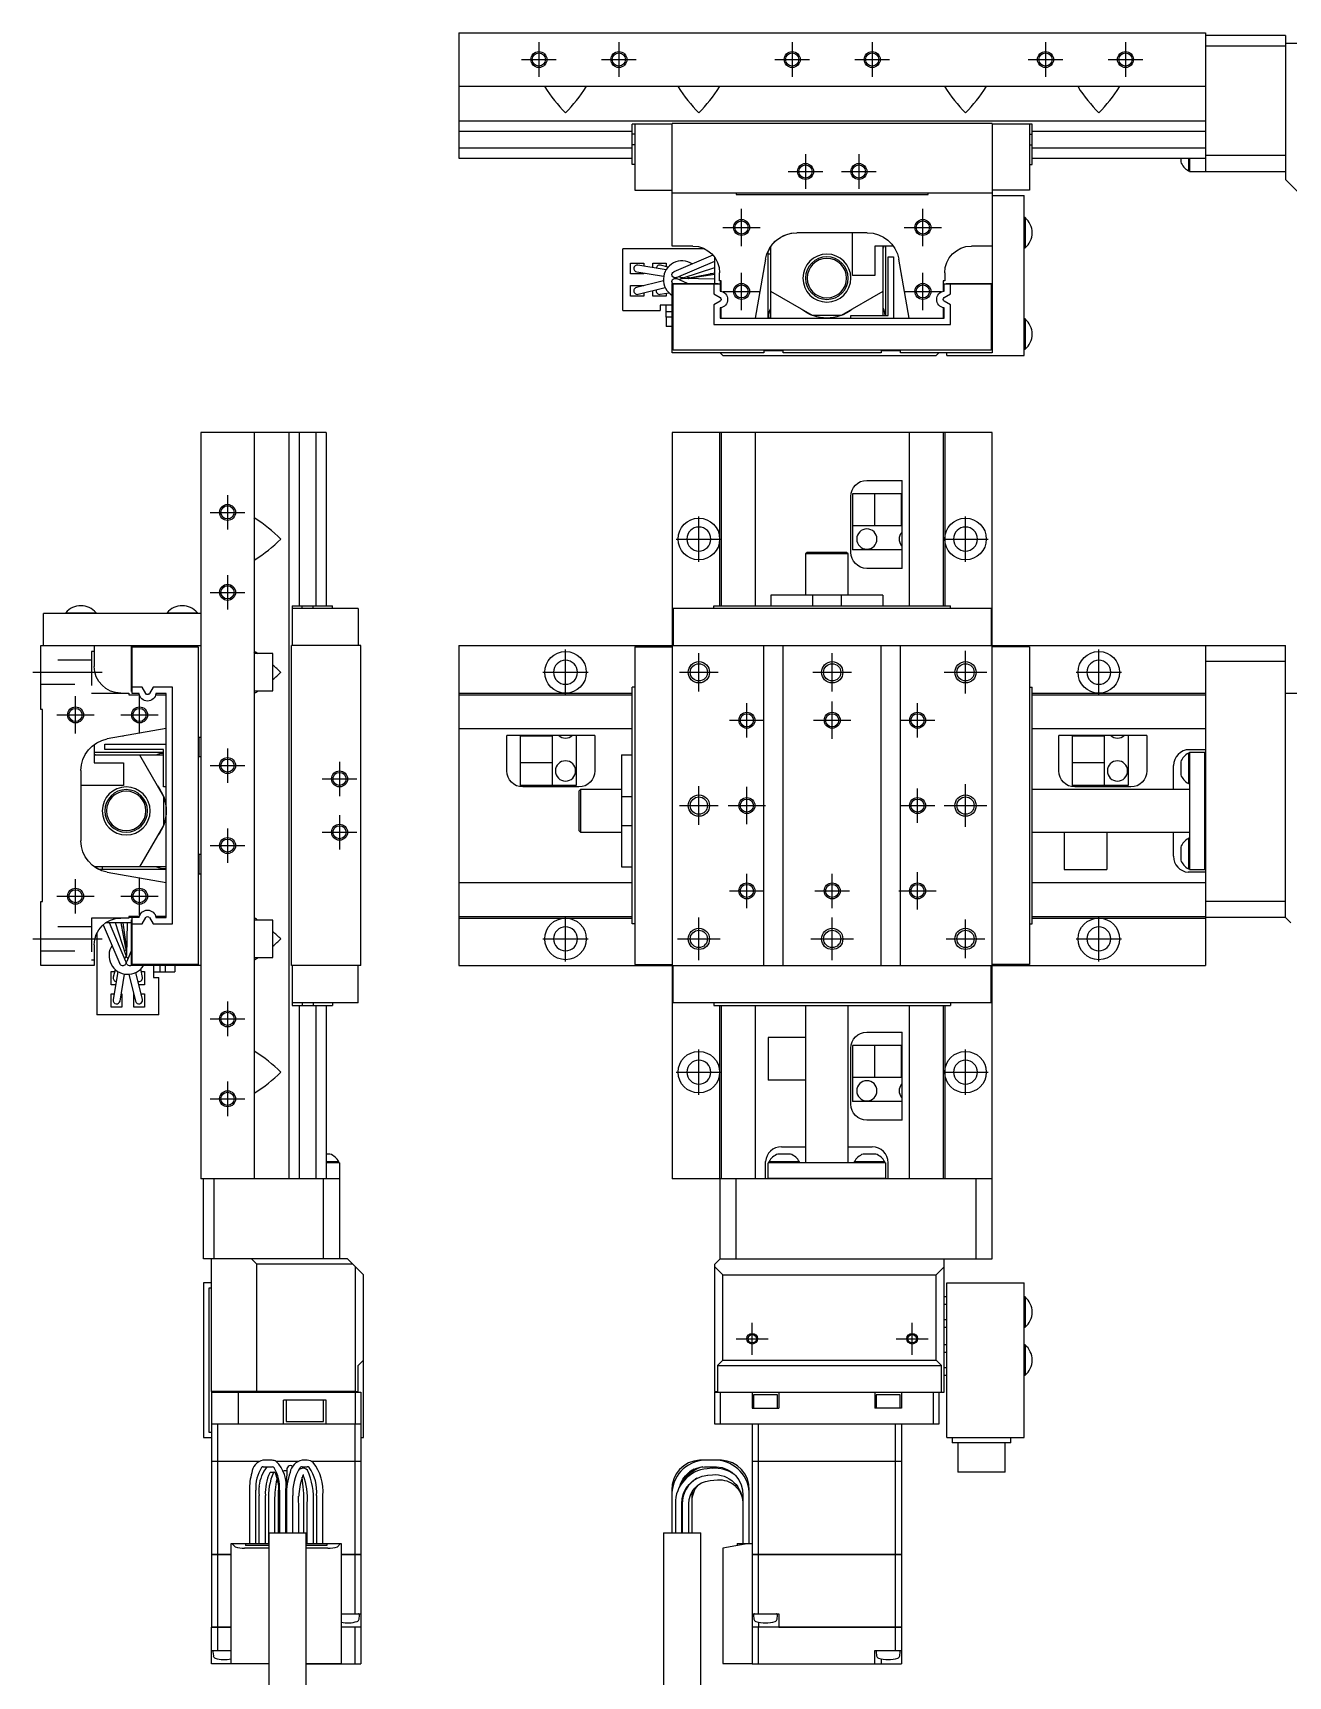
# Model space of a CAD drawing. Extents: x -2 to 767, y -8 to 458.
# Drawn here: x -1.5 to 233.9, y 149.5 to 457.8 of the extents above; entities that cross this region are included whole.
import ezdxf

# ---------------------------------------------------------------- set-up
doc = ezdxf.new("R2010")
doc.units = 0
doc.header["$LTSCALE"] = 0.5
doc.linetypes.add('CENTER', pattern=[50.8, 31.75, -6.35, 6.35, -6.35])
doc.linetypes.add('DASHED', pattern=[19.05, 12.7, -6.35])
for name, color, linetype in [('MSM_CENTER', 1, 'CENTER'), ('MSM_CONTINUOUS', 7, 'CONTINUOUS'), ('MSM_DASHED', 4, 'DASHED'), ('MSM_NARROW', 5, 'CONTINUOUS')]:
    doc.layers.add(name, color=color, linetype=linetype)

msp = doc.modelspace()

# ---------------------------------------------------------------- linework, layer by layer
at = {"layer": 'MSM_CENTER'}
for p, q in [((93.38, 455.99), (93.38, 449.53)), ((108.38, 455.99), (108.38, 449.53)), ((140.88, 455.99), (140.88, 449.53)), ((155.88, 455.99), (155.88, 449.53)), ((188.38, 455.99), (188.38, 449.53)), ((203.38, 455.99), (203.38, 449.53)), ((90.15, 452.76), (96.6, 452.76)), ((105.15, 452.76), (111.6, 452.76)), ((137.65, 452.76), (144.1, 452.76)), ((152.65, 452.76), (159.1, 452.76)), ((185.15, 452.76), (191.6, 452.76)), ((200.15, 452.76), (206.6, 452.76)), ((143.38, 434.99), (143.38, 428.53)), ((153.38, 434.99), (153.38, 428.53)), ((140.15, 431.76), (146.6, 431.76)), ((150.15, 431.76), (156.6, 431.76)), ((131.38, 417.76), (131.38, 424.76)), ((165.38, 417.76), (165.38, 424.76)), ((127.88, 421.26), (134.88, 421.26)), ((161.88, 421.26), (168.88, 421.26)), ((131.38, 405.76), (131.38, 412.76)), ((165.38, 405.76), (165.38, 412.76)), ((127.88, 409.26), (134.88, 409.26)), ((161.88, 409.26), (168.88, 409.26)), ((35, 371.05), (35, 364.59)), ((31.77, 367.82), (38.23, 367.82)), ((123.38, 358.57), (123.38, 367.07)), ((173.38, 358.57), (173.38, 367.07)), ((119.13, 362.82), (127.63, 362.82)), ((169.13, 362.82), (177.63, 362.82)), ((35, 356.05), (35, 349.59)), ((31.77, 352.82), (38.23, 352.82)), ((98.38, 333.57), (98.38, 342.07)), ((123.38, 334.2), (123.38, 341.44)), ((148.38, 334.2), (148.38, 341.44)), ((173.38, 333.82), (173.38, 341.82)), ((198.38, 333.57), (198.38, 342.07)), ((-1.5, 337.82), (11.5, 337.82)), ((94.13, 337.82), (102.63, 337.82)), ((119.75, 337.82), (127, 337.82)), ((144.75, 337.82), (152, 337.82)), ((169.38, 337.82), (177.38, 337.82)), ((194.13, 337.82), (202.63, 337.82)), ((6.5, 326.32), (6.5, 333.32)), ((18.5, 326.32), (18.5, 333.32)), ((3, 329.82), (10, 329.82)), ((15, 329.82), (22, 329.82)), ((132.38, 325.59), (132.38, 332.05)), ((148.38, 325.32), (148.38, 332.32)), ((164.38, 325.59), (164.38, 332.05)), ((129.15, 328.82), (135.6, 328.82)), ((144.88, 328.82), (151.88, 328.82)), ((161.15, 328.82), (167.6, 328.82)), ((35, 323.55), (35, 317.09)), ((56, 321.05), (56, 314.59)), ((31.77, 320.32), (38.23, 320.32)), ((52.77, 317.82), (59.23, 317.82)), ((123.38, 309.2), (123.38, 316.44)), ((132.38, 309.32), (132.38, 316.32)), ((164.38, 309.59), (164.38, 316.05)), ((173.38, 308.82), (173.38, 316.82)), ((119.75, 312.82), (127, 312.82)), ((128.88, 312.82), (135.88, 312.82)), ((161.15, 312.82), (167.6, 312.82)), ((169.38, 312.82), (177.38, 312.82)), ((35, 308.55), (35, 302.09)), ((56, 311.05), (56, 304.59)), ((31.77, 305.32), (38.23, 305.32)), ((52.77, 307.82), (59.23, 307.82)), ((6.5, 292.59), (6.5, 299.05)), ((18.5, 292.32), (18.5, 299.32)), ((132.38, 293.59), (132.38, 300.05)), ((148.38, 293.59), (148.38, 300.05)), ((164.38, 293.32), (164.38, 300.32)), ((129.15, 296.82), (135.6, 296.82)), ((145.15, 296.82), (151.6, 296.82)), ((160.88, 296.82), (167.88, 296.82)), ((3, 295.82), (10, 295.82)), ((15, 295.82), (22, 295.82)), ((98.38, 283.57), (98.38, 292.07)), ((123.38, 283.82), (123.38, 291.82)), ((148.38, 283.82), (148.38, 291.82)), ((173.38, 284.2), (173.38, 291.44)), ((198.38, 283.57), (198.38, 292.07)), ((-1.5, 287.82), (11.5, 287.82)), ((94.13, 287.82), (102.63, 287.82)), ((119.38, 287.82), (127.38, 287.82)), ((144.38, 287.82), (152.38, 287.82)), ((169.75, 287.82), (177, 287.82)), ((194.13, 287.82), (202.63, 287.82)), ((35, 276.05), (35, 269.59)), ((31.77, 272.82), (38.23, 272.82)), ((123.38, 258.57), (123.38, 267.07)), ((173.38, 258.57), (173.38, 267.07)), ((119.13, 262.82), (127.63, 262.82)), ((169.13, 262.82), (177.63, 262.82)), ((35, 261.05), (35, 254.59)), ((31.77, 257.82), (38.23, 257.82)), ((133.38, 209.82), (133.38, 215.82)), ((163.38, 209.82), (163.38, 215.82)), ((130.38, 212.82), (136.38, 212.82)), ((160.38, 212.82), (166.38, 212.82))]:
    msp.add_line(p, q, dxfattribs=at)
at = {"layer": 'MSM_CONTINUOUS'}
for p, q in [((78.38, 457.76), (218.38, 457.76)), ((78.38, 457.76), (78.38, 434.26)), ((218.38, 457.76), (218.38, 431.76)), ((233.38, 457.26), (218.38, 457.26)), ((233.38, 457.26), (233.38, 430.26)), ((233.38, 455.26), (218.38, 455.26)), ((237.88, 455.76), (233.38, 455.76)), ((78.38, 447.76), (218.38, 447.76)), ((94.63, 447.76), (94.48, 447.63)), ((102.12, 447.76), (102.28, 447.63)), ((119.63, 447.76), (119.48, 447.63)), ((127.12, 447.76), (127.28, 447.63)), ((169.63, 447.76), (169.48, 447.63)), ((177.12, 447.76), (177.28, 447.63)), ((194.63, 447.76), (194.48, 447.63)), ((202.12, 447.76), (202.28, 447.63)), ((78.38, 441.26), (218.38, 441.26)), ((78.38, 439.3), (110.88, 439.3)), ((118.38, 440.66), (110.88, 440.66)), ((110.88, 433.06), (110.88, 440.66)), ((111.38, 438.78), (110.88, 438.78)), ((111.38, 440.66), (111.38, 428.26)), ((178.38, 440.76), (118.38, 440.76)), ((118.38, 417.76), (118.38, 440.76)), ((178.38, 440.76), (178.38, 397.76)), ((185.88, 440.66), (178.38, 440.66)), ((185.38, 440.66), (185.38, 428.26)), ((185.38, 438.78), (185.88, 438.78)), ((185.88, 433.06), (185.88, 440.66)), ((185.88, 439.3), (218.38, 439.3)), ((78.38, 436.22), (110.88, 436.22)), ((111.38, 436.73), (110.88, 436.73)), ((185.38, 436.73), (185.88, 436.73)), ((185.88, 436.22), (218.38, 436.22)), ((233.38, 434.76), (218.38, 434.76)), ((78.38, 434.26), (110.88, 434.26)), ((111.38, 433.06), (110.88, 433.06)), ((185.38, 433.06), (185.88, 433.06)), ((185.88, 434.26), (218.38, 434.26)), ((213.73, 434.26), (213.73, 433.55)), ((215.18, 434.26), (215.18, 431.9)), ((215.18, 431.9), (215.38, 431.9)), ((215.38, 434.26), (215.38, 431.76)), ((215.38, 431.76), (233.38, 431.76)), ((236.38, 427.26), (233.38, 430.26)), ((111.38, 428.26), (118.38, 428.26)), ((118.38, 427.76), (178.38, 427.76)), ((130.38, 427.76), (130.38, 427.46)), ((130.38, 427.46), (166.38, 427.46)), ((166.38, 427.46), (166.38, 427.76)), ((185.38, 428.26), (178.38, 428.26)), ((178.38, 427.26), (184.38, 427.26)), ((184.38, 397.26), (184.38, 427.26)), ((184.54, 423.11), (184.38, 423.11)), ((184.54, 423.11), (184.54, 417.41)), ((154.97, 420.26), (141.78, 420.26)), ((152.18, 412.26), (152.18, 420.26)), ((109.13, 405.66), (109.13, 417.26)), ((124.46, 417.26), (109.13, 417.26)), ((122.28, 417.76), (118.38, 417.76)), ((136.38, 404.26), (136.38, 416.71)), ((136.88, 416.26), (136.38, 416.26)), ((136.88, 404.26), (136.88, 417.71)), ((159.84, 417.76), (156.38, 417.76)), ((156.38, 417.76), (156.38, 412.26)), ((157.88, 417.71), (157.88, 404.76)), ((158.38, 417.76), (158.38, 404.76)), ((178.38, 417.76), (174.48, 417.76)), ((184.38, 417.41), (184.54, 417.41)), ((110.58, 414.56), (113.08, 414.56)), ((110.58, 412.56), (110.58, 414.56)), ((117.25, 413.34), (111.93, 414.2)), ((113.08, 414.56), (113.08, 414.01)), ((114.78, 414.56), (117.28, 414.56)), ((114.78, 413.74), (114.78, 414.56)), ((117.6, 413.8), (116.2, 414.18)), ((117.28, 414.56), (117.28, 413.89)), ((126.02, 416.07), (118.69, 412.96)), ((119.16, 411.86), (126.38, 414.92)), ((120.41, 411.84), (126.38, 413.75)), ((126.38, 410.76), (126.38, 415.62)), ((126.38, 415.62), (126.38, 415.62)), ((135.88, 415.3), (133.93, 404.26)), ((158.88, 415.76), (159.88, 415.76)), ((158.88, 404.76), (158.88, 415.76)), ((159.88, 415.76), (159.88, 404.26)), ((162.82, 404.26), (160.88, 415.3)), ((113.08, 412.56), (110.58, 412.56)), ((110.58, 410.36), (113.08, 410.36)), ((110.58, 408.36), (110.58, 410.36)), ((116.73, 411.24), (111.67, 409.99)), ((111.72, 412.92), (116.78, 412.1)), ((111.98, 408.73), (117.07, 409.98)), ((113.08, 412.7), (113.08, 412.56)), ((113.08, 410.36), (113.08, 410.34)), ((118.38, 397.76), (118.38, 410.76)), ((118.38, 410.76), (126.98, 410.76)), ((118.58, 398.26), (118.58, 410.66)), ((118.58, 410.66), (127.38, 410.66)), ((121.28, 410.76), (119.16, 411.66)), ((126.38, 411.58), (120.24, 411.71)), ((126.38, 412.42), (121.44, 411.7)), ((121.64, 411.82), (126.38, 412.73)), ((125.68, 412.56), (125.49, 412.56)), ((125.68, 412.59), (125.68, 412.56)), ((126.18, 410.66), (126.18, 408.78)), ((126.98, 410.76), (126.98, 410.66)), ((127.28, 411.26), (127.28, 412.76)), ((127.58, 411.26), (127.28, 411.26)), ((127.38, 411.26), (127.38, 409.33)), ((127.58, 409.3), (127.58, 411.26)), ((156.38, 412.26), (152.18, 412.26)), ((161.38, 412.26), (161.38, 412.47)), ((161.41, 412.26), (161.38, 412.26)), ((169.18, 411.26), (169.18, 409.3)), ((169.48, 411.26), (169.18, 411.26)), ((169.38, 410.66), (178.18, 410.66)), ((169.38, 409.33), (169.38, 410.66)), ((169.48, 412.76), (169.48, 411.26)), ((169.78, 410.66), (169.78, 410.76)), ((169.78, 410.76), (178.38, 410.76)), ((170.58, 408.78), (170.58, 410.66)), ((178.18, 410.66), (178.18, 398.26)), ((113.08, 408.36), (110.58, 408.36)), ((113.08, 409), (113.08, 408.36)), ((114.78, 408.36), (114.78, 409.42)), ((117.28, 408.36), (114.78, 408.36)), ((116.14, 408.72), (117.75, 409.02)), ((117.28, 408.93), (117.28, 408.36)), ((126.18, 408.78), (127.37, 408.1)), ((127.37, 407.42), (126.18, 406.73)), ((144.67, 404.76), (136.88, 409.26)), ((157.88, 409.26), (150.08, 404.76)), ((169.38, 408.1), (170.58, 408.78)), ((170.58, 406.73), (169.38, 407.42)), ((109.13, 405.66), (116.13, 405.66)), ((118.38, 406.66), (116.13, 406.66)), ((116.13, 406.66), (116.13, 405.66)), ((117.23, 404.46), (117.23, 406.66)), ((118.38, 405.46), (117.23, 405.46)), ((117.23, 404.46), (117.23, 402.66)), ((118.38, 404.46), (117.23, 404.46)), ((126.18, 406.73), (126.18, 403.06)), ((127.38, 406.18), (127.38, 404.26)), ((127.58, 404.56), (127.38, 404.76)), ((127.38, 404.26), (169.38, 404.26)), ((127.58, 404.26), (127.58, 406.22)), ((150.08, 404.76), (144.67, 404.76)), ((151.88, 404.76), (158.88, 404.76)), ((151.88, 404.26), (151.88, 404.76)), ((169.18, 406.22), (169.18, 404.26)), ((169.38, 404.26), (169.38, 406.18)), ((170.58, 403.06), (170.58, 406.73)), ((184.54, 404.11), (184.38, 404.11)), ((184.54, 404.11), (184.54, 398.41)), ((118.38, 402.66), (117.23, 402.66)), ((126.18, 403.06), (170.58, 403.06)), ((135.58, 397.76), (118.38, 397.76)), ((178.18, 398.26), (118.58, 398.26)), ((127.38, 397.76), (127.88, 397.26)), ((139.18, 398.11), (135.58, 398.11)), ((135.58, 398.11), (135.58, 397.76)), ((139.18, 397.76), (139.18, 398.11)), ((157.58, 397.76), (139.18, 397.76)), ((161.18, 398.11), (157.58, 398.11)), ((157.58, 398.11), (157.58, 397.76)), ((161.18, 397.76), (161.18, 398.11)), ((178.38, 397.76), (161.18, 397.76)), ((167.88, 397.26), (168.38, 397.76)), ((169.88, 397.26), (169.88, 397.76)), ((184.38, 398.41), (184.54, 398.41)), ((127.88, 397.26), (167.88, 397.26)), ((169.88, 397.26), (184.38, 397.26)), ((30, 382.82), (30, 242.82)), ((53.5, 382.82), (30, 382.82)), ((40, 382.82), (40, 242.82)), ((46.5, 382.82), (46.5, 242.82)), ((48.46, 382.82), (48.46, 350.32)), ((51.54, 382.82), (51.54, 350.32)), ((53.5, 382.82), (53.5, 350.32)), ((118.38, 382.82), (118.38, 242.82)), ((178.38, 382.82), (118.38, 382.82)), ((127.28, 382.82), (127.28, 350.32)), ((127.58, 382.82), (127.58, 350.32)), ((133.93, 382.82), (133.93, 350.32)), ((162.82, 382.82), (162.82, 350.32)), ((169.18, 382.82), (169.18, 350.32)), ((169.48, 382.82), (169.48, 350.32)), ((178.38, 227.82), (178.38, 382.82)), ((154.88, 373.82), (161.5, 373.82)), ((161.5, 357.32), (161.5, 373.82)), ((151.88, 360.32), (151.88, 370.82)), ((161.5, 371.32), (152.18, 371.32)), ((152.18, 371.32), (152.18, 360.82)), ((156.38, 365.32), (156.38, 371.32)), ((161.38, 365.32), (161.38, 371.32)), ((40, 366.56), (40.13, 366.72)), ((161.5, 365.32), (152.18, 365.32)), ((161.5, 360.82), (152.18, 360.82)), ((40, 359.08), (40.13, 358.92)), ((143.68, 360.32), (143.38, 360.02)), ((151.38, 360.02), (143.38, 360.02)), ((143.38, 360.02), (143.38, 352.32)), ((151.08, 360.32), (143.68, 360.32)), ((151.38, 360.02), (151.08, 360.32)), ((151.38, 352.32), (151.38, 360.02)), ((161.5, 357.32), (154.88, 357.32)), ((136.88, 352.32), (136.88, 350.32)), ((157.88, 352.32), (136.88, 352.32)), ((144.67, 352.32), (144.67, 350.32)), ((150.08, 352.32), (150.08, 350.32)), ((157.88, 352.32), (157.88, 350.32)), ((0.5, 342.82), (0.5, 348.82)), ((30, 348.82), (0.5, 348.82)), ((4.65, 348.98), (10.35, 348.98)), ((4.65, 348.98), (4.65, 348.82)), ((10.35, 348.82), (10.35, 348.98)), ((23.65, 348.98), (29.35, 348.98)), ((23.65, 348.98), (23.65, 348.82)), ((29.35, 348.82), (29.35, 348.98)), ((47.1, 350.32), (47.1, 342.82)), ((47.1, 350.32), (54.7, 350.32)), ((59.5, 349.82), (47.1, 349.82)), ((48.98, 349.82), (48.98, 350.32)), ((51.03, 349.82), (51.03, 350.32)), ((54.7, 349.82), (54.7, 350.32)), ((59.5, 349.82), (59.5, 342.82)), ((118.58, 349.82), (118.58, 342.82)), ((178.18, 349.82), (118.58, 349.82)), ((126.18, 350.32), (170.58, 350.32)), ((126.18, 349.82), (126.18, 350.32)), ((170.58, 349.82), (170.58, 350.32)), ((178.18, 349.82), (178.18, 342.82)), ((0, 330.82), (0, 342.82)), ((0, 342.82), (30, 342.82)), ((10, 342.82), (10, 338.92)), ((17, 334.22), (17, 342.82)), ((17.1, 333.82), (17.1, 342.62)), ((17.1, 342.62), (29.5, 342.62)), ((29.5, 342.62), (29.5, 283.02)), ((47, 282.82), (47, 342.82)), ((60, 342.82), (47, 342.82)), ((60, 282.82), (60, 342.82)), ((78.38, 342.82), (78.38, 282.82)), ((78.38, 342.82), (233.38, 342.82)), ((111.38, 342.62), (118.38, 342.62)), ((111.38, 342.62), (111.38, 283.02)), ((135.58, 282.82), (135.58, 342.82)), ((139.18, 282.82), (139.18, 342.82)), ((157.58, 282.82), (157.58, 342.82)), ((161.18, 282.82), (161.18, 342.82)), ((185.38, 342.62), (178.38, 342.62)), ((185.38, 342.62), (185.38, 283.02)), ((218.38, 342.82), (218.38, 282.82)), ((233.38, 291.82), (233.38, 342.82)), ((40, 341.56), (40.13, 341.72)), ((43.5, 341.32), (40, 341.32)), ((43.5, 334.32), (43.5, 341.32)), ((233.38, 339.82), (218.38, 339.82)), ((15, 333.92), (16.5, 333.92)), ((16.5, 333.92), (16.5, 333.62)), ((16.5, 333.62), (18.46, 333.62)), ((17.1, 334.22), (17, 334.22)), ((18.97, 335.02), (17.1, 335.02)), ((18.42, 333.82), (17.1, 333.82)), ((19.66, 333.82), (18.97, 335.02)), ((21.03, 335.02), (20.34, 333.82)), ((24.7, 335.02), (21.03, 335.02)), ((21.54, 333.62), (23.5, 333.62)), ((23.5, 333.82), (21.58, 333.82)), ((23.5, 291.82), (23.5, 333.82)), ((24.7, 290.62), (24.7, 335.02)), ((40, 334.32), (43.5, 334.32)), ((40, 334.08), (40.13, 333.92)), ((78.38, 333.92), (110.88, 333.92)), ((78.38, 333.62), (110.88, 333.62)), ((110.88, 290.62), (110.88, 335.02)), ((111.38, 335.02), (110.88, 335.02)), ((185.38, 335.02), (185.88, 335.02)), ((185.88, 290.62), (185.88, 335.02)), ((185.88, 333.92), (218.38, 333.92)), ((185.88, 333.62), (218.38, 333.62)), ((258.38, 333.82), (233.38, 333.82)), ((0.3, 330.82), (0, 330.82)), ((0.3, 294.82), (0.3, 330.82)), ((23.5, 327.26), (12.46, 325.32)), ((78.38, 327.26), (110.88, 327.26)), ((185.88, 327.26), (218.38, 327.26)), ((10, 324.28), (10, 320.82)), ((12, 324.32), (23.5, 324.32)), ((12, 323.32), (12, 324.32)), ((15.5, 325.82), (15.29, 325.82)), ((15.5, 325.85), (15.5, 325.82)), ((29.65, 325.62), (29.65, 322.02)), ((30, 325.62), (29.65, 325.62)), ((103.88, 325.94), (87.38, 325.94)), ((87.38, 319.32), (87.38, 325.94)), ((89.88, 325.94), (89.88, 316.62)), ((95.88, 325.82), (89.88, 325.82)), ((95.88, 325.94), (95.88, 316.62)), ((100.38, 325.94), (100.38, 316.62)), ((103.88, 325.94), (103.88, 319.32)), ((207.38, 325.94), (190.88, 325.94)), ((190.88, 319.32), (190.88, 325.94)), ((193.38, 325.94), (193.38, 316.62)), ((199.38, 325.82), (193.38, 325.82)), ((199.38, 325.94), (199.38, 316.62)), ((203.88, 325.94), (203.88, 316.62)), ((207.38, 325.94), (207.38, 319.32)), ((10, 322.82), (23, 322.82)), ((10, 320.82), (15.5, 320.82)), ((10.05, 322.32), (23, 322.32)), ((23, 323.32), (12, 323.32)), ((15.5, 320.82), (15.5, 316.62)), ((18.5, 322.32), (23, 314.52)), ((23, 316.32), (23, 323.32)), ((29.65, 322.02), (30, 322.02)), ((95.88, 320.82), (89.88, 320.82)), ((108.88, 322.32), (108.88, 301.32)), ((108.88, 322.32), (110.88, 322.32)), ((199.38, 320.82), (193.38, 320.82)), ((213.73, 321.03), (213.73, 318.61)), ((215.18, 322.68), (215.18, 316.96)), ((215.38, 322.68), (215.18, 322.68)), ((218.38, 323.31), (215.38, 323.31)), ((215.38, 322.82), (215.38, 300.82)), ((215.38, 322.82), (218.38, 322.82)), ((218.28, 300.82), (218.28, 322.82)), ((7.5, 319.41), (7.5, 306.23)), ((212.38, 315.82), (212.38, 320.31)), ((15.5, 316.62), (7.5, 316.62)), ((23.5, 316.32), (23, 316.32)), ((23, 314.52), (23, 309.11)), ((100.38, 316.62), (89.88, 316.62)), ((100.88, 316.32), (90.38, 316.32)), ((101.18, 315.82), (100.88, 315.52)), ((100.88, 315.52), (100.88, 308.12)), ((101.18, 315.82), (101.18, 307.82)), ((108.88, 315.82), (101.18, 315.82)), ((108.88, 314.52), (110.88, 314.52)), ((215.38, 315.82), (185.88, 315.82)), ((203.88, 316.62), (193.38, 316.62)), ((204.38, 316.32), (193.88, 316.32)), ((215.18, 316.96), (215.38, 316.96)), ((23, 309.11), (18.5, 301.32)), ((108.88, 309.11), (110.88, 309.11)), ((100.88, 308.12), (101.18, 307.82)), ((101.18, 307.82), (108.88, 307.82)), ((185.88, 307.82), (215.38, 307.82)), ((191.88, 307.82), (191.88, 300.82)), ((199.88, 307.82), (199.88, 300.82)), ((212.38, 303.31), (212.38, 307.82)), ((215.18, 306.68), (215.18, 300.96)), ((215.38, 306.68), (215.18, 306.68)), ((30, 303.62), (29.65, 303.62)), ((29.65, 303.62), (29.65, 300.02)), ((213.73, 305.03), (213.73, 302.61)), ((23.5, 301.32), (10.05, 301.32)), ((23.5, 300.82), (11.05, 300.82)), ((11.5, 301.32), (11.5, 300.82)), ((12.46, 300.32), (23.5, 298.37)), ((29.65, 300.02), (30, 300.02)), ((108.88, 301.32), (110.88, 301.32)), ((191.88, 300.82), (199.88, 300.82)), ((215.18, 300.96), (215.38, 300.96)), ((215.38, 300.82), (218.38, 300.82)), ((218.38, 300.31), (215.38, 300.31)), ((78.38, 298.37), (110.88, 298.37)), ((185.88, 298.37), (218.38, 298.37)), ((0, 282.82), (0, 294.82)), ((0, 294.82), (0.3, 294.82)), ((233.38, 294.82), (218.38, 294.82)), ((11.69, 290.46), (14.8, 283.13)), ((17, 290.82), (12.14, 290.82)), ((12.14, 290.82), (12.14, 290.82)), ((15.9, 283.6), (12.84, 290.82)), ((15.92, 284.85), (14.01, 290.82)), ((16.5, 291.72), (15, 291.72)), ((15.94, 286.08), (15.03, 290.82)), ((15.17, 290.12), (15.2, 290.12)), ((15.2, 290.12), (15.2, 289.93)), ((15.34, 290.82), (16.06, 285.88)), ((16.18, 290.82), (16.05, 284.68)), ((18.46, 292.02), (16.5, 292.02)), ((16.5, 292.02), (16.5, 291.72)), ((18.42, 291.82), (16.5, 291.82)), ((17, 282.82), (17, 291.42)), ((17, 291.42), (17.1, 291.42)), ((17.1, 283.02), (17.1, 291.82)), ((17.1, 290.62), (18.97, 290.62)), ((18.97, 290.62), (19.66, 291.81)), ((20.34, 291.81), (21.03, 290.62)), ((21.03, 290.62), (24.7, 290.62)), ((23.5, 292.02), (21.54, 292.02)), ((21.58, 291.82), (23.5, 291.82)), ((23.2, 292.02), (23, 291.82)), ((40, 291.56), (40.13, 291.72)), ((43.5, 291.32), (40, 291.32)), ((43.5, 284.32), (43.5, 291.32)), ((78.38, 292.02), (110.88, 292.02)), ((78.38, 291.72), (110.88, 291.72)), ((111.38, 290.62), (110.88, 290.62)), ((185.38, 290.62), (185.88, 290.62)), ((185.88, 292.02), (218.38, 292.02)), ((185.88, 291.72), (218.38, 291.72)), ((233.38, 291.82), (218.38, 291.82)), ((233.38, 291.82), (234.38, 290.82)), ((10, 286.72), (10, 282.82)), ((10.5, 288.9), (10.5, 273.57)), ((17, 285.73), (16.1, 283.6)), ((40, 284.32), (43.5, 284.32)), ((40, 284.08), (40.13, 283.92)), ((10, 282.82), (0, 282.82)), ((13.2, 281.72), (13.87, 281.72)), ((13.2, 279.22), (13.2, 281.72)), ((14.42, 281.69), (13.56, 276.37)), ((13.96, 282.04), (13.57, 280.64)), ((14.84, 276.16), (15.66, 281.22)), ((16.52, 281.18), (17.77, 276.11)), ((30, 282.82), (17, 282.82)), ((29.5, 283.02), (17.1, 283.02)), ((19.03, 276.42), (17.78, 281.51)), ((19.04, 280.58), (18.74, 282.19)), ((18.83, 281.72), (19.4, 281.72)), ((19.4, 281.72), (19.4, 279.22)), ((21.1, 282.82), (21.1, 280.57)), ((21.1, 281.67), (23.3, 281.67)), ((21.1, 280.57), (22.1, 280.57)), ((22.1, 273.57), (22.1, 280.57)), ((22.3, 282.82), (22.3, 281.67)), ((23.3, 282.82), (23.3, 281.67)), ((23.3, 281.67), (25.1, 281.67)), ((25.1, 282.82), (25.1, 281.67)), ((60, 282.82), (47, 282.82)), ((47.1, 282.82), (47.1, 275.32)), ((59.5, 275.82), (59.5, 282.82)), ((78.38, 282.82), (218.38, 282.82)), ((111.38, 283.02), (118.38, 283.02)), ((118.58, 275.82), (118.58, 282.82)), ((178.18, 275.82), (178.18, 282.82)), ((185.38, 283.02), (178.38, 283.02)), ((14.02, 279.22), (13.2, 279.22)), ((13.2, 277.52), (13.75, 277.52)), ((13.2, 275.02), (13.2, 277.52)), ((15.06, 277.52), (15.2, 277.52)), ((15.2, 277.52), (15.2, 275.02)), ((17.4, 275.02), (17.4, 277.52)), ((17.4, 277.52), (17.42, 277.52)), ((19.4, 279.22), (18.34, 279.22)), ((18.76, 277.52), (19.4, 277.52)), ((19.4, 277.52), (19.4, 275.02)), ((15.2, 275.02), (13.2, 275.02)), ((19.4, 275.02), (17.4, 275.02)), ((59.5, 275.82), (47.1, 275.82)), ((47.1, 275.32), (54.7, 275.32)), ((48.46, 275.32), (48.46, 242.82)), ((48.98, 275.82), (48.98, 275.32)), ((51.03, 275.82), (51.03, 275.32)), ((51.54, 275.32), (51.54, 242.82)), ((53.5, 275.32), (53.5, 242.82)), ((54.7, 275.82), (54.7, 275.32)), ((178.18, 275.82), (118.58, 275.82)), ((126.18, 275.82), (126.18, 275.32)), ((126.18, 275.32), (170.58, 275.32)), ((127.28, 275.32), (127.28, 242.82)), ((127.58, 275.32), (127.58, 242.82)), ((133.93, 275.32), (133.93, 242.82)), ((143.38, 275.32), (143.38, 245.82)), ((151.38, 245.82), (151.38, 275.32)), ((162.82, 275.32), (162.82, 242.82)), ((169.18, 275.32), (169.18, 242.82)), ((169.48, 275.32), (169.48, 242.82)), ((170.58, 275.82), (170.58, 275.32)), ((22.1, 273.57), (10.5, 273.57)), ((136.38, 269.32), (136.38, 261.32)), ((143.38, 269.32), (136.38, 269.32)), ((154.88, 270.32), (161.5, 270.32)), ((161.5, 253.82), (161.5, 270.32)), ((40, 266.56), (40.13, 266.72)), ((151.88, 256.82), (151.88, 267.32)), ((161.5, 267.82), (152.18, 267.82)), ((152.18, 267.82), (152.18, 257.32)), ((156.38, 261.82), (156.38, 267.82)), ((161.38, 261.82), (161.38, 267.82)), ((40, 259.08), (40.13, 258.92)), ((143.38, 261.32), (136.38, 261.32)), ((161.5, 261.82), (152.18, 261.82)), ((161.5, 257.32), (152.18, 257.32)), ((161.5, 253.82), (154.88, 253.82)), ((54.21, 247.47), (53.5, 247.47)), ((140.59, 247.47), (138.17, 247.47)), ((138.87, 248.82), (143.38, 248.82)), ((151.38, 248.82), (155.87, 248.82)), ((156.59, 247.47), (154.17, 247.47)), ((55.86, 246.02), (53.5, 246.02)), ((56, 245.82), (53.5, 245.82)), ((55.86, 245.82), (55.86, 246.02)), ((56, 245.82), (56, 227.82)), ((135.87, 242.82), (135.87, 245.82)), ((136.38, 242.82), (136.38, 245.82)), ((158.38, 245.82), (136.38, 245.82)), ((142.24, 246.02), (136.52, 246.02)), ((136.52, 246.02), (136.52, 245.82)), ((142.24, 245.82), (142.24, 246.02)), ((158.24, 246.02), (152.52, 246.02)), ((152.52, 246.02), (152.52, 245.82)), ((158.24, 245.82), (158.24, 246.02)), ((158.38, 245.82), (158.38, 242.82)), ((158.87, 242.82), (158.87, 245.82)), ((56, 242.82), (30, 242.82)), ((30.5, 227.82), (30.5, 242.82)), ((32.5, 227.82), (32.5, 242.82)), ((53, 227.82), (53, 242.82)), ((178.38, 242.82), (118.38, 242.82)), ((127.38, 227.82), (127.38, 242.82)), ((130.38, 227.82), (130.38, 242.82)), ((136.38, 242.92), (158.38, 242.92)), ((175.38, 227.82), (175.38, 242.82)), ((57.5, 227.82), (30.5, 227.82)), ((32, 202.92), (32, 227.82)), ((39.5, 227.82), (40.5, 226.82)), ((58.5, 226.82), (40.5, 226.82)), ((40.5, 202.92), (40.5, 226.82)), ((57.5, 227.82), (60.5, 224.82)), ((59, 202.92), (59, 226.32)), ((127.38, 227.82), (126.38, 226.82)), ((126.38, 202.92), (126.38, 226.82)), ((126.38, 226.32), (127.88, 224.82)), ((127.38, 227.82), (178.38, 227.82)), ((167.88, 224.82), (169.38, 226.32)), ((169.38, 202.82), (169.38, 227.82)), ((30.5, 223.32), (30.5, 194.32)), ((32, 223.32), (30.5, 223.32)), ((31.5, 222.32), (31.5, 195.32)), ((32, 222.32), (31.5, 222.32)), ((60.5, 194.32), (60.5, 224.82)), ((127.88, 208.82), (127.88, 224.82)), ((127.88, 224.82), (167.88, 224.82)), ((167.88, 208.82), (167.88, 224.82)), ((169.88, 194.32), (169.88, 223.32)), ((169.88, 223.32), (184.38, 223.32)), ((184.38, 194.32), (184.38, 223.32)), ((169.88, 220.7), (169.38, 220.7)), ((169.88, 219.26), (169.38, 219.26)), ((184.54, 220.67), (184.38, 220.67)), ((184.54, 220.67), (184.54, 214.97)), ((169.88, 216.37), (169.38, 216.37)), ((169.88, 214.93), (169.38, 214.93)), ((184.38, 214.97), (184.54, 214.97)), ((169.88, 211.7), (169.38, 211.7)), ((169.88, 210.26), (169.38, 210.26)), ((184.54, 211.67), (184.38, 211.67)), ((184.54, 211.67), (184.54, 205.97)), ((60.5, 208.82), (59.5, 207.82)), ((59.5, 202.82), (59.5, 207.82)), ((127.88, 208.82), (126.88, 207.82)), ((126.88, 207.82), (126.88, 202.91)), ((126.88, 207.82), (168.88, 207.82)), ((127.88, 208.82), (167.88, 208.82)), ((168.88, 207.82), (167.88, 208.82)), ((168.88, 202.82), (168.88, 207.82)), ((169.88, 207.37), (169.38, 207.37)), ((169.88, 205.93), (169.38, 205.93)), ((184.38, 205.97), (184.54, 205.97)), ((32.1, 202.82), (32, 202.92)), ((32, 202.82), (32, 189.83)), ((32, 202.82), (60, 202.82)), ((40.49, 202.91), (32.01, 202.91)), ((37, 202.82), (37, 196.82)), ((40.5, 202.92), (40.49, 202.91)), ((40.49, 202.91), (40.53, 202.82)), ((59, 202.92), (40.5, 202.92)), ((53.5, 201.32), (45.5, 201.32)), ((45.5, 196.82), (45.5, 201.32)), ((46, 201.32), (46, 197.32)), ((53, 197.32), (53, 201.32)), ((53.5, 196.82), (53.5, 201.32)), ((59.01, 202.91), (58.97, 202.82)), ((59.01, 202.91), (59, 202.92)), ((59, 196.82), (59, 202.82)), ((59.01, 202.91), (59.5, 202.91)), ((60, 202.82), (60, 189.83)), ((126.38, 202.91), (126.38, 202.92)), ((126.38, 202.91), (126.88, 202.91)), ((126.38, 202.91), (126.48, 202.82)), ((126.38, 196.82), (126.38, 202.82)), ((126.38, 202.82), (169.38, 202.82)), ((127, 202.82), (126.88, 202.91)), ((127.38, 202.82), (127.38, 196.82)), ((133.38, 202.82), (133.38, 199.82)), ((138.13, 202.32), (133.63, 202.32)), ((133.63, 202.32), (133.63, 199.82)), ((138.13, 199.82), (138.13, 202.32)), ((138.38, 202.82), (138.38, 199.82)), ((156.38, 202.82), (156.38, 199.82)), ((161.13, 202.32), (156.63, 202.32)), ((156.63, 202.32), (156.63, 199.82)), ((161.13, 199.82), (161.13, 202.32)), ((161.38, 202.82), (161.38, 199.82)), ((167.38, 196.82), (167.38, 202.82)), ((168.38, 202.82), (168.38, 196.82)), ((46, 197.32), (53, 197.32)), ((133.38, 199.82), (138.38, 199.82)), ((161.38, 199.82), (156.38, 199.82)), ((30.5, 194.32), (32, 194.32)), ((31.5, 195.32), (32, 195.32)), ((60, 196.82), (32, 196.82)), ((33.15, 196.82), (33.15, 189.83)), ((58.85, 196.82), (58.85, 189.83)), ((60, 194.32), (60.5, 194.32)), ((168.38, 196.82), (126.38, 196.82)), ((133.38, 196.82), (133.38, 189.83)), ((134.53, 196.82), (134.53, 189.83)), ((160.22, 196.82), (160.22, 189.83)), ((161.38, 196.82), (161.38, 189.83)), ((169.88, 194.32), (184.38, 194.32)), ((170.88, 194.32), (170.88, 193.32)), ((181.88, 193.32), (181.88, 194.32)), ((181.88, 193.32), (170.88, 193.32)), ((171.95, 193.32), (171.95, 187.82)), ((180.8, 187.82), (180.8, 193.32)), ((32, 189.83), (41.05, 189.83)), ((32, 189.82), (32, 172.33)), ((41.03, 189.82), (32, 189.82)), ((33.15, 189.82), (33.15, 172.33)), ((43.4, 190.02), (41.65, 190.02)), ((41.65, 188.82), (43.4, 188.82)), ((44.1, 189.83), (48.35, 189.83)), ((48.32, 189.82), (44.12, 189.82)), ((46.99, 188.98), (46.79, 189.02)), ((47.17, 188.86), (46.99, 188.98)), ((48.92, 188.48), (48.72, 188.41)), ((48.96, 188.5), (48.92, 188.48)), ((48.98, 188.82), (49.95, 188.82)), ((49.95, 190.02), (49, 190.02)), ((50.71, 189.83), (60, 189.83)), ((60, 189.82), (50.73, 189.82)), ((58.85, 189.82), (58.85, 172.33)), ((60, 189.82), (60, 172.33)), ((127.62, 190.02), (123.53, 190.02)), ((124.45, 188.82), (126.7, 188.82)), ((125.86, 188.52), (124.94, 188.44)), ((133.38, 189.83), (161.38, 189.83)), ((133.38, 189.82), (133.38, 151.82)), ((161.38, 189.82), (133.38, 189.82)), ((134.53, 189.82), (134.53, 172.33)), ((160.22, 189.82), (160.22, 172.33)), ((161.38, 189.82), (161.38, 172.33)), ((43.06, 187.82), (43.79, 187.82)), ((44.57, 185.47), (44.5, 183.42)), ((45.64, 188.02), (45.41, 187.97)), ((45.67, 188.02), (45.64, 188.02)), ((46.08, 188.02), (45.67, 188.02)), ((46.13, 188.01), (46.08, 188.02)), ((49.17, 187.3), (49.33, 187.35)), ((125.03, 187.25), (125.96, 187.32)), ((125.47, 186.22), (126.86, 186.34)), ((180.8, 187.82), (171.95, 187.82)), ((39.1, 184.42), (39.1, 174.42)), ((40.3, 174.42), (40.3, 184.42)), ((40.9, 183.42), (40.9, 174.42)), ((42.1, 174.42), (42.1, 183.42)), ((42.7, 182.42), (42.7, 174.42)), ((43.9, 176.42), (43.9, 182.42)), ((44.5, 183.42), (44.5, 176.42)), ((44.75, 184.42), (44.75, 176.42)), ((45.95, 176.42), (45.95, 184.42)), ((46.05, 183.42), (46.05, 176.42)), ((47.25, 176.42), (47.25, 183.42)), ((48.35, 181.84), (48.35, 181.88)), ((48.35, 176.42), (48.35, 181.86)), ((49.3, 176.42), (49.3, 181.96)), ((49.9, 181.94), (49.9, 174.42)), ((51.1, 174.42), (51.1, 181.94)), ((51.7, 183.42), (51.7, 174.42)), ((52.9, 174.42), (52.9, 183.42)), ((118.33, 184.42), (118.33, 176.42)), ((118.98, 181.86), (118.98, 176.42)), ((120.18, 176.42), (120.18, 181.86)), ((122.13, 183.42), (122.25, 184.33)), ((122.13, 176.42), (122.13, 183.42)), ((131.63, 183.42), (131.63, 174.42)), ((132.83, 174.42), (132.83, 184.42)), ((120.28, 181.84), (120.28, 176.42)), ((121.48, 176.42), (121.48, 181.84)), ((42.77, 176.42), (49.77, 176.42)), ((42.77, 176.42), (42.77, 126.42)), ((49.77, 126.42), (49.77, 176.42)), ((116.73, 176.42), (123.73, 176.42)), ((116.73, 176.42), (116.73, 126.42)), ((123.73, 126.42), (123.73, 176.42)), ((35.7, 151.92), (35.7, 174.42)), ((35.7, 174.42), (42.77, 174.42)), ((36.41, 173.81), (35.81, 174.42)), ((42.77, 173.55), (38.18, 173.55)), ((38.4, 174.42), (38.4, 174.03)), ((42.77, 174.03), (38.4, 174.03)), ((49.77, 174.42), (56.3, 174.42)), ((53.6, 174.03), (49.77, 174.03)), ((53.82, 173.55), (49.77, 173.55)), ((53.6, 174.42), (53.6, 174.03)), ((56.19, 174.42), (55.59, 173.81)), ((56.3, 174.42), (56.3, 151.92)), ((132.78, 174.42), (127.88, 173.55)), ((127.88, 173.55), (127.88, 151.92)), ((130.58, 174.42), (130.58, 174.03)), ((130.58, 174.42), (133.38, 174.42)), ((32, 172.33), (35.7, 172.33)), ((32, 172.32), (32, 158.72)), ((35.7, 172.32), (32, 172.32)), ((32.01, 172.32), (32.01, 172.33)), ((33.15, 172.32), (33.15, 158.72)), ((33.16, 172.32), (33.16, 172.33)), ((56.3, 172.33), (60, 172.33)), ((60, 172.32), (56.3, 172.32)), ((58.85, 172.32), (58.85, 172.33)), ((58.85, 172.32), (58.85, 161.22)), ((59.99, 172.32), (59.99, 172.33)), ((60, 172.32), (60, 158.72)), ((133.38, 172.33), (161.38, 172.33)), ((161.38, 172.32), (133.38, 172.32)), ((133.39, 172.32), (133.39, 172.33)), ((134.53, 172.32), (134.53, 172.33)), ((134.53, 172.32), (134.53, 161.22)), ((160.22, 172.32), (160.22, 172.33)), ((160.22, 172.32), (160.22, 158.72)), ((161.37, 172.32), (161.37, 172.33)), ((161.38, 172.32), (161.38, 158.72)), ((56.3, 161.22), (60, 161.22)), ((59.66, 160.23), (59.73, 161)), ((133.38, 161.22), (138.38, 161.22)), ((133.64, 161), (133.71, 160.23)), ((138.04, 160.23), (138.11, 161)), ((138.38, 161.22), (138.38, 158.72)), ((32, 158.72), (35.7, 158.72)), ((35.7, 158.71), (32, 158.71)), ((32, 151.82), (32, 158.71)), ((33.15, 158.71), (33.15, 154.32)), ((59.99, 158.72), (56.3, 158.72)), ((60, 158.71), (56.3, 158.71)), ((58.85, 158.71), (58.85, 151.82)), ((60, 158.71), (60, 151.82)), ((133.38, 158.72), (133.39, 158.72)), ((161.38, 158.71), (133.38, 158.71)), ((134.53, 158.71), (134.53, 151.82)), ((134.63, 158.72), (134.63, 159.65)), ((138.38, 158.72), (161.38, 158.72)), ((160.22, 158.71), (160.22, 154.32)), ((161.38, 158.71), (161.38, 151.82)), ((32, 154.32), (35.7, 154.32)), ((156.38, 154.32), (161.38, 154.32)), ((156.38, 151.82), (156.38, 154.32)), ((42.77, 151.82), (32, 151.82)), ((32.27, 154.11), (32.34, 153.34)), ((35.7, 151.92), (42.77, 151.92)), ((35.75, 151.92), (35.75, 151.82)), ((49.77, 151.92), (56.3, 151.92)), ((49.77, 151.82), (60, 151.82)), ((127.88, 151.92), (133.38, 151.92)), ((133.38, 151.82), (161.38, 151.82)), ((156.64, 154.11), (156.71, 153.34)), ((157.63, 151.82), (157.63, 152.76)), ((161.04, 153.34), (161.11, 154.11))]:
    msp.add_line(p, q, dxfattribs=at)
for centre, radius in [((93.38, 452.76), 1.23), ((108.38, 452.76), 1.23), ((140.88, 452.76), 1.23), ((155.88, 452.76), 1.23), ((188.38, 452.76), 1.23), ((203.38, 452.76), 1.23), ((143.38, 431.76), 1.23), ((153.38, 431.76), 1.23), ((131.38, 421.26), 1.23), ((165.38, 421.26), 1.23), ((131.38, 409.26), 1.23), ((165.38, 409.26), 1.23), ((35, 367.82), 1.23), ((123.38, 362.82), 3.9), ((173.38, 362.82), 3.9), ((35, 352.82), 1.23), ((98.38, 337.82), 3.9), ((123.38, 337.82), 1.62), ((148.38, 337.82), 1.62), ((173.38, 337.82), 1.62), ((198.38, 337.82), 3.9), ((6.5, 329.82), 1.23), ((18.5, 329.82), 1.23), ((132.38, 328.82), 1.23), ((148.38, 328.82), 1.23), ((164.38, 328.82), 1.23), ((35, 320.32), 1.23), ((56, 317.82), 1.23), ((123.38, 312.82), 1.62), ((173.38, 312.82), 1.62), ((132.38, 312.82), 1.23), ((164.38, 312.82), 1.23), ((56, 307.82), 1.23), ((35, 305.32), 1.23), ((6.5, 295.82), 1.23), ((18.5, 295.82), 1.23), ((132.38, 296.82), 1.23), ((148.38, 296.82), 1.23), ((164.38, 296.82), 1.23), ((98.38, 287.82), 3.9), ((198.38, 287.82), 3.9), ((123.38, 287.82), 1.62), ((148.38, 287.82), 1.62), ((173.38, 287.82), 1.62), ((35, 272.82), 1.23), ((123.38, 262.82), 3.9), ((173.38, 262.82), 3.9), ((35, 257.82), 1.23), ((133.38, 212.82), 0.783), ((163.38, 212.82), 0.783)]:
    msp.add_circle(centre, radius, dxfattribs=at)
at = {"layer": 'MSM_CONTINUOUS', "extrusion": (0, 0, -1)}
for centre, radius in [((-147.38, 411.76), 4.5), ((-147.38, 411.76), 4), ((-147.38, 411.76), 3.7), ((-123.38, 362.82), 2.25), ((-154.88, 362.82), 1.9), ((-173.38, 362.82), 2.25), ((-98.38, 337.82), 2.25), ((-198.38, 337.82), 2.25), ((-98.38, 319.32), 1.9), ((-201.88, 319.32), 1.9), ((-16, 311.82), 4.5), ((-16, 311.82), 4), ((-16, 311.82), 3.7), ((-98.38, 287.82), 2.25), ((-198.38, 287.82), 2.25), ((-123.38, 262.82), 2.25), ((-173.38, 262.82), 2.25), ((-154.88, 259.32), 1.9)]:
    msp.add_circle(centre, radius, dxfattribs=at)
at = {"layer": 'MSM_CONTINUOUS'}
for centre, radius, start, end in [((120.8, 464.71), 31.38, 212.9812, 224.3908), ((75.95, 464.71), 31.38, 315.6092, 327.0188), ((145.8, 464.71), 31.38, 212.9812, 224.3908), ((100.95, 464.71), 31.38, 315.6092, 327.0188), ((195.8, 464.71), 31.38, 212.9812, 224.3908), ((150.95, 464.71), 31.38, 315.6092, 327.0188), ((220.8, 464.71), 31.38, 212.9812, 224.3908), ((175.95, 464.71), 31.38, 315.6092, 327.0188), ((216.75, 434.74), 3.25, 201.5574, 241.0598), ((182.18, 420.26), 3.7, 360, 50.3692), ((182.18, 420.26), 3.7, 309.6308, 360), ((111.83, 413.56), 0.65, 80.8127, 260.8127), ((116.03, 413.56), 0.65, 74.7083, 172.6272), ((120.23, 411.49), 3.5, 56.9255, 238.091), ((111.83, 409.36), 0.65, 103.8589, 283.8589), ((120.23, 411.49), 3.5, 8.8136, 11.7675), ((116.03, 409.36), 0.65, 160.6467, 280.4507), ((182.18, 401.26), 3.7, 360, 50.3692), ((182.18, 401.26), 3.7, 309.6308, 0), ((23.04, 340.39), 31.38, 45.6092, 57.0188), ((23.04, 385.24), 31.38, 302.9812, 314.3908), ((7.5, 346.62), 3.7, 90, 140.3692), ((7.5, 346.62), 3.7, 39.6308, 90), ((26.5, 346.62), 3.7, 90, 140.3692), ((26.5, 346.62), 3.7, 39.6308, 90), ((23.04, 315.39), 31.38, 55.7006, 57.0188), ((23.04, 315.39), 31.38, 45.6092, 49.326), ((23.04, 360.24), 31.38, 310.674, 314.3908), ((23.04, 360.24), 31.38, 302.9812, 304.2994), ((215.38, 320.31), 3, 90, 180), ((216.75, 319.83), 3.25, 118.9402, 158.4426), ((216.75, 319.8), 3.25, 201.5574, 241.0598), ((216.75, 303.83), 3.25, 118.9402, 158.4426), ((215.38, 303.31), 3, 180, 265.3245), ((216.75, 303.8), 3.25, 201.5574, 241.0598), ((23.04, 265.39), 31.38, 55.7006, 57.0188), ((16.27, 284.67), 3.5, 98.8136, 101.7675), ((23.04, 265.39), 31.38, 45.6092, 49.326), ((23.04, 310.24), 31.38, 310.674, 314.3908), ((16.27, 284.67), 3.5, 146.9255, 328.091), ((23.04, 310.24), 31.38, 302.9812, 304.2994), ((14.2, 280.47), 0.65, 164.7083, 262.6272), ((18.4, 280.47), 0.65, 250.6467, 10.4507), ((14.2, 276.27), 0.65, 170.8127, 350.8127), ((18.4, 276.27), 0.65, 193.8589, 13.8589), ((23.04, 240.39), 31.38, 45.6092, 57.0188), ((23.04, 285.24), 31.38, 302.9812, 314.3908), ((53.02, 244.44), 3.25, 28.9402, 68.4426), ((138.87, 245.82), 3, 90, 175.3245), ((139.36, 244.44), 3.25, 111.5574, 151.0598), ((139.39, 244.44), 3.25, 28.9402, 68.4426), ((155.36, 244.44), 3.25, 111.5574, 151.0598), ((155.87, 245.82), 3, 360, 90), ((155.39, 244.44), 3.25, 28.9402, 68.4426), ((182.18, 217.82), 3.7, 359.9943, 50.3692), ((182.18, 217.82), 3.7, 309.6308, 0), ((182.18, 208.82), 3.7, 359.9943, 50.3692), ((182.18, 208.82), 3.7, 309.6308, 360), ((42.13, 187.46), 2.6, 100.5511, 175.471), ((47.14, 184.93), 6.86, 146.8577, 184.2662), ((48.1, 184.35), 7.25, 141.9863, 173.6299), ((41.76, 188.31), 0.517, 101.8582, 134.7596), ((43.38, 188.57), 1.45, 59.5973, 89.5942), ((43.32, 188.35), 0.476, 33.7324, 81.3862), ((37.64, 184.89), 7.13, 356.1621, 31.44), ((39.57, 185.27), 6.43, 352.4193, 45.037), ((116.03, 184.7), 69.98, 176.9256, 180.5083), ((46.77, 188.4), 0.622, 88.1145, 174.9417), ((49.44, 187.3), 2.75, 99.2724, 171.0568), ((55.88, 184), 8.65, 148.5524, 183.8561), ((49.17, 187.29), 1.21, 111.8456, 139.7784), ((49.19, 187.95), 0.889, 103.8661, 141.118), ((49.21, 187.55), 0.978, 38.7039, 104.8652), ((49.92, 188.3), 1.72, 49.0024, 88.8954), ((49.88, 188.2), 0.622, 48.9031, 83.0608), ((38.4, 182.86), 12.73, 355.8454, 24.6186), ((44.01, 184.17), 7.72, 354.4381, 35.6687), ((44.19, 184.18), 8.74, 355.0197, 38.3235), ((123.73, 184.61), 5.41, 92.1863, 182.0343), ((124.7, 183.65), 6.37, 92.2327, 182.0674), ((125.52, 181.92), 6.55, 95.0912, 180.5346), ((125.18, 183.54), 5.53, 119.6385, 160.7383), ((125.72, 182.92), 6.1, 105.1285, 146.6213), ((126.36, 182.17), 6.36, 53.8991, 94.4664), ((126.46, 183.65), 6.37, 357.872, 87.8279), ((127.42, 184.61), 5.41, 357.9067, 87.8727), ((50.49, 184.53), 11.39, 164.0263, 180.5737), ((49.31, 184.29), 8.45, 174.0847, 185.9153), ((50.8, 183.94), 8.72, 154.6207, 183.4586), ((53.63, 183.26), 10.96, 155.8666, 184.385), ((43.89, 186.89), 1.25, 132.2163, 140.9064), ((43.85, 187.59), 0.266, 120.6087, 145.589), ((43.38, 187.28), 0.679, 30.1743, 52.5013), ((30.7, 182.71), 14.15, 6.6571, 20.3054), ((58.98, 183.61), 12.93, 161.4264, 180.8555), ((62.1, 182.6), 13.77, 162.1759, 177.1972), ((49.83, 186.77), 0.846, 141.4689, 176.9127), ((22.44, 182.7), 26.87, 358.4238, 8.8516), ((125.88, 181.84), 5.6, 120.7513, 180.0336), ((62.1, 182.6), 13.77, 182.9984, 182.9996), ((37.96, 178.19), 4.64, 250.4546, 272.713), ((54.06, 178.06), 4.51, 266.9565, 289.8759), ((59.53, 161.02), 0.2, 355, 90), ((133.84, 161.02), 0.2, 90, 185), ((137.91, 161.02), 0.2, 355, 90), ((57.5, 165.52), 6, 258.463, 287.6292), ((59.17, 160.28), 0.5, 287.6292, 355), ((134.21, 160.28), 0.5, 185, 252.3708), ((135.88, 165.52), 6, 252.3708, 287.6292), ((137.54, 160.28), 0.5, 287.6292, 355), ((32.47, 154.13), 0.2, 108.1949, 185), ((156.84, 154.13), 0.2, 108.1949, 185), ((160.91, 154.13), 0.2, 355, 71.8051), ((32.83, 153.39), 0.5, 185, 252.3708), ((34.5, 158.63), 6, 252.3708, 281.537), ((157.21, 153.39), 0.5, 185, 252.3708), ((158.88, 158.63), 6, 252.3708, 287.6292), ((160.54, 153.39), 0.5, 287.6292, 355)]:
    msp.add_arc(centre, radius, start, end, dxfattribs=at)
at = {"layer": 'MSM_CONTINUOUS', "extrusion": (0, 0, -1)}
for centre, radius, start, end in [((-141.78, 414.26), 6, 10, 90), ((-141.78, 414.26), 6, 35.0995, 84.0572), ((-154.97, 414.26), 6, 90, 170), ((-122.28, 412.76), 5, 90, 180), ((-141.85, 414.26), 6, 24.0962, 33.9498), ((-139.38, 418.76), 2.86, 333.9703, 335.3117), ((-152.68, 414.71), 6, 149.4911, 150.0438), ((-155.38, 418.76), 2.86, 200.4659, 209.0583), ((-174.48, 412.76), 5, 0, 90), ((-118.93, 412.41), 0.6, 246.9836, 66.9836), ((-118.93, 411.11), 0.6, 324.3147, 113.0164), ((-120.23, 412.41), 0.6, 252.212, 328.1917), ((-120.23, 411.11), 0.6, 31.8083, 91.1935), ((-121.53, 412.41), 0.6, 259.1542, 322.4513), ((-121.53, 411.11), 0.6, 73.9147, 81.7575), ((-127.18, 407.76), 0.388, 119.9865, 240.0135), ((-127.18, 407.76), 1.59, 97.2353, 262.7647), ((-169.58, 407.76), 1.59, 277.2353, 82.7647), ((-169.58, 407.76), 0.388, 299.9865, 60.0135), ((-139.38, 404.76), 2.86, 349.9315, 29.0583), ((-147.38, 411.76), 7.5, 231.3733, 308.6268), ((-155.38, 404.76), 2.86, 150.9417, 180), ((-154.88, 370.82), 3, 0, 90), ((-162.88, 362.82), 1.9, 316.3793, 43.6207), ((-154.88, 360.32), 3, 270, 0), ((-15, 338.92), 5, 270, 0), ((-20, 334.02), 1.59, 187.2353, 352.7647), ((-20, 334.02), 0.388, 209.9865, 330.0135), ((-13.5, 319.41), 6, 0, 80), ((-98.38, 327.32), 1.9, 226.3793, 313.6207), ((-201.88, 327.32), 1.9, 226.3793, 313.6207), ((-9, 319.82), 2.86, 110.4659, 119.0583), ((-13.05, 317.12), 6, 59.4911, 60.0438), ((-23, 319.82), 2.86, 60.9417, 90), ((-90.38, 319.32), 3, 270, 0), ((-100.88, 319.32), 3, 180, 270), ((-193.88, 319.32), 3, 270, 0), ((-204.38, 319.32), 3, 180, 270), ((-16, 311.82), 7.5, 141.3733, 218.6267), ((-13.5, 306.23), 6, 280, 0), ((-13.5, 306.29), 6, 294.0962, 303.9498), ((-9, 303.82), 2.86, 243.9703, 245.3117), ((-23, 303.82), 2.86, 259.9315, 299.0583), ((-215.38, 303.31), 3, 270, 274.6755), ((-20, 291.62), 1.59, 7.2353, 172.7647), ((-15, 286.72), 5, 0, 90), ((-20, 291.62), 0.388, 29.9865, 150.0135), ((-15.35, 283.37), 0.6, 156.9836, 336.9836), ((-15.35, 284.67), 0.6, 162.212, 238.1917), ((-15.35, 285.97), 0.6, 169.1542, 232.4513), ((-16.65, 283.37), 0.6, 234.3147, 23.0164), ((-16.65, 284.67), 0.6, 301.8083, 1.1935), ((-16.65, 285.97), 0.6, 343.9147, 351.7575), ((-154.88, 267.32), 3, 0, 90), ((-162.88, 259.32), 1.9, 316.3793, 43.6207), ((-154.88, 256.82), 3, 270, 0), ((-138.87, 245.82), 3, 0, 4.6755), ((-124.6, 183.81), 5, 13.1416, 88.2339), ((-126.44, 183.64), 5.19, 92.8524, 182.4462), ((-59.69, 182.85), 15.8, 358.4424, 13.4128), ((-32.56, 183.89), 13.5, 174.8625, 182.0051), ((-36.14, 182.71), 13.78, 160.6907, 183.2092), ((-125.52, 181.92), 5.35, 359.358, 84.7678), ((-125.87, 181.84), 4.39, 359.8996, 84.8574), ((-126.58, 182.42), 4.45, 359.9288, 41.2131), ((-126.3, 182.01), 5.32, 86.2861, 180.7806), ((-127.24, 181.97), 4.39, 85.0758, 177.8151), ((-73.62, 182.62), 25.29, 358.3223, 1.4809)]:
    msp.add_arc(centre, radius, start, end, dxfattribs=at)
at = {"layer": 'MSM_DASHED'}
for p, q in [((9.5, 340.07), (0, 340.07)), ((9.5, 341.72), (9.5, 333.92)), ((10, 341.72), (9.5, 341.72)), ((0, 335.57), (9.5, 335.57)), ((9.5, 333.92), (15, 333.92)), ((9.5, 290.07), (0, 290.07)), ((9.5, 291.72), (9.5, 283.92)), ((15, 291.72), (9.5, 291.72)), ((0, 285.57), (9.5, 285.57)), ((9.5, 283.92), (10, 283.92))]:
    msp.add_line(p, q, dxfattribs=at)
at = {"layer": 'MSM_NARROW'}
for centre, radius in [((93.38, 452.76), 1.5), ((108.38, 452.76), 1.5), ((140.88, 452.76), 1.5), ((155.88, 452.76), 1.5), ((188.38, 452.76), 1.5), ((203.38, 452.76), 1.5), ((143.38, 431.76), 1.5), ((153.38, 431.76), 1.5), ((131.38, 421.26), 1.5), ((165.38, 421.26), 1.5), ((131.38, 409.26), 1.5), ((165.38, 409.26), 1.5), ((35, 367.82), 1.5), ((35, 352.82), 1.5), ((123.38, 337.82), 2), ((148.38, 337.82), 2), ((173.38, 337.82), 2), ((6.5, 329.82), 1.5), ((18.5, 329.82), 1.5), ((132.38, 328.82), 1.5), ((148.38, 328.82), 1.5), ((164.38, 328.82), 1.5), ((35, 320.32), 1.5), ((56, 317.82), 1.5), ((123.38, 312.82), 2), ((173.38, 312.82), 2), ((132.38, 312.82), 1.5), ((164.38, 312.82), 1.5), ((56, 307.82), 1.5), ((35, 305.32), 1.5), ((6.5, 295.82), 1.5), ((18.5, 295.82), 1.5), ((132.38, 296.82), 1.5), ((148.38, 296.82), 1.5), ((164.38, 296.82), 1.5), ((123.38, 287.82), 2), ((148.38, 287.82), 2), ((173.38, 287.82), 2), ((35, 272.82), 1.5), ((35, 257.82), 1.5), ((133.38, 212.82), 1), ((163.38, 212.82), 1)]:
    msp.add_circle(centre, radius, dxfattribs=at)

doc.saveas('drawing.dxf')
